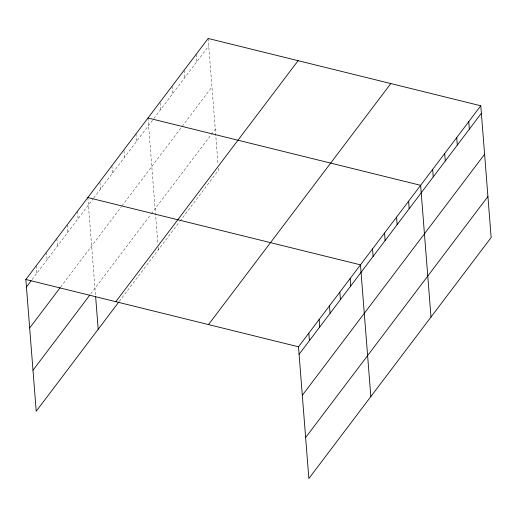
<?xml version="1.0" encoding="UTF-8"?>
<svg xmlns="http://www.w3.org/2000/svg" width="517" height="517" viewBox="0 0 517 517"><rect width="100%" height="100%" fill="white"/><g stroke="black" fill="none" stroke-linecap="round" stroke-linejoin="round"><path stroke-width="0.39" stroke-dasharray="2.58 1.94" d="M32.073 279.535L93.234 198.677M93.713 198.037L153.387 119.136M153.872 118.496L208.732 45.961M60.657 287.013L121.482 206.587M121.967 205.947L181.641 127.046M182.12 126.413L211.957 86.959M90.746 293.863L150.796 214.465M151.274 213.831L215.285 129.198M119.375 301.282L179.528 221.741M180.013 221.108L218.51 170.203L218.323 167.792M208.144 38.465L218.006 163.773M196.111 54.369L196.699 61.866M184.078 70.28L184.672 77.776M172.051 86.184L172.639 93.68M160.076 102.844L160.606 109.591M147.985 118.005L157.847 243.307M158.163 247.326L158.357 249.737M135.952 133.909L136.546 141.406M123.983 150.57L124.513 157.317M111.892 165.724L112.48 173.221M99.917 182.385L100.453 189.132M87.832 197.539L95.542 295.511M77.498 211.201L78.086 218.697M67.171 224.856L67.759 232.353M56.838 238.518L57.432 246.008M46.511 252.173L47.099 259.67M36.177 265.835L36.772 273.325"/><path stroke-width="0.78" d="M118.891 301.915L36.216 411.228L25.85 279.49L208.144 38.465L480.784 105.772L491.15 237.51L308.856 478.535L298.49 346.797L480.784 105.772M26.438 286.987L31.136 280.776M29.669 327.985L60.185 287.633M32.991 370.23L89.803 295.11M115.821 301.702L298.115 60.676M208.519 324.586L390.813 83.56M299.078 354.294L481.372 113.268M302.309 395.292L484.597 154.266M305.631 437.537L487.925 196.512M147.985 118.005L420.625 185.312L430.991 317.05M87.832 197.539L360.472 264.853L370.838 396.584M25.85 279.49L298.49 346.797M468.751 121.682L469.339 129.179M456.718 137.587L457.312 145.083M444.691 153.497L445.279 160.994M432.658 169.402L433.246 176.898M408.592 201.216L409.186 208.713M396.565 217.127L397.153 224.624M384.532 233.038L385.12 240.528M372.498 248.942L373.093 256.438M350.138 278.508L350.726 286.004M339.811 292.163L340.399 299.66M329.478 305.825L330.072 313.321M319.151 319.48L319.739 326.977M308.817 333.142L309.412 340.638M95.606 296.319L98.198 329.277"/></g></svg>
